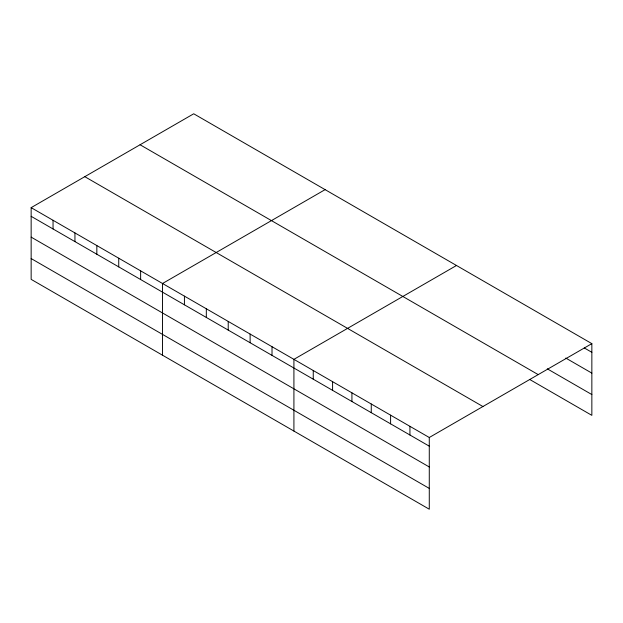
<?xml version="1.0" encoding="UTF-8"?>
<svg xmlns="http://www.w3.org/2000/svg" width="623" height="623" viewBox="0 0 623 623"><rect width="100%" height="100%" fill="white"/><g stroke="black" fill="none" stroke-linecap="round" stroke-linejoin="round"><path stroke-width="0.93" d="M31.15 207.646L429.278 437.502L429.278 509.217L31.15 279.361L31.15 207.646L193.722 113.783L591.85 343.639L591.85 415.354L529.636 379.43M325.105 189.641L162.533 283.496L162.533 355.211M456.488 265.491L293.916 359.354L293.916 431.061M429.278 437.502L591.85 343.639M584.281 347.946L591.85 352.314M565.785 358.069L591.85 373.115M547.29 368.824L591.85 394.554M140.074 144.762L538.202 374.618M84.798 176.675L482.926 406.531M31.15 216.321L429.278 446.177M31.15 237.122L429.278 466.977M31.15 258.561L429.278 488.409M409.934 426.342L409.934 435.018M390.598 415.175L390.598 423.85M371.261 404.008L371.261 412.683M351.925 392.848L351.925 401.524M332.589 381.681L332.589 390.356M313.252 370.514L313.252 379.189M272.017 346.707L272.017 355.383M250.119 334.068L250.119 342.743M228.22 321.429L228.22 330.104M206.322 308.782L206.322 317.457M184.431 296.143L184.431 304.818M140.634 270.857L140.634 279.532M118.736 258.218L118.736 266.893M96.838 245.571L96.838 254.246M74.947 232.932L74.947 241.607M53.048 220.293L53.048 228.968"/></g></svg>
